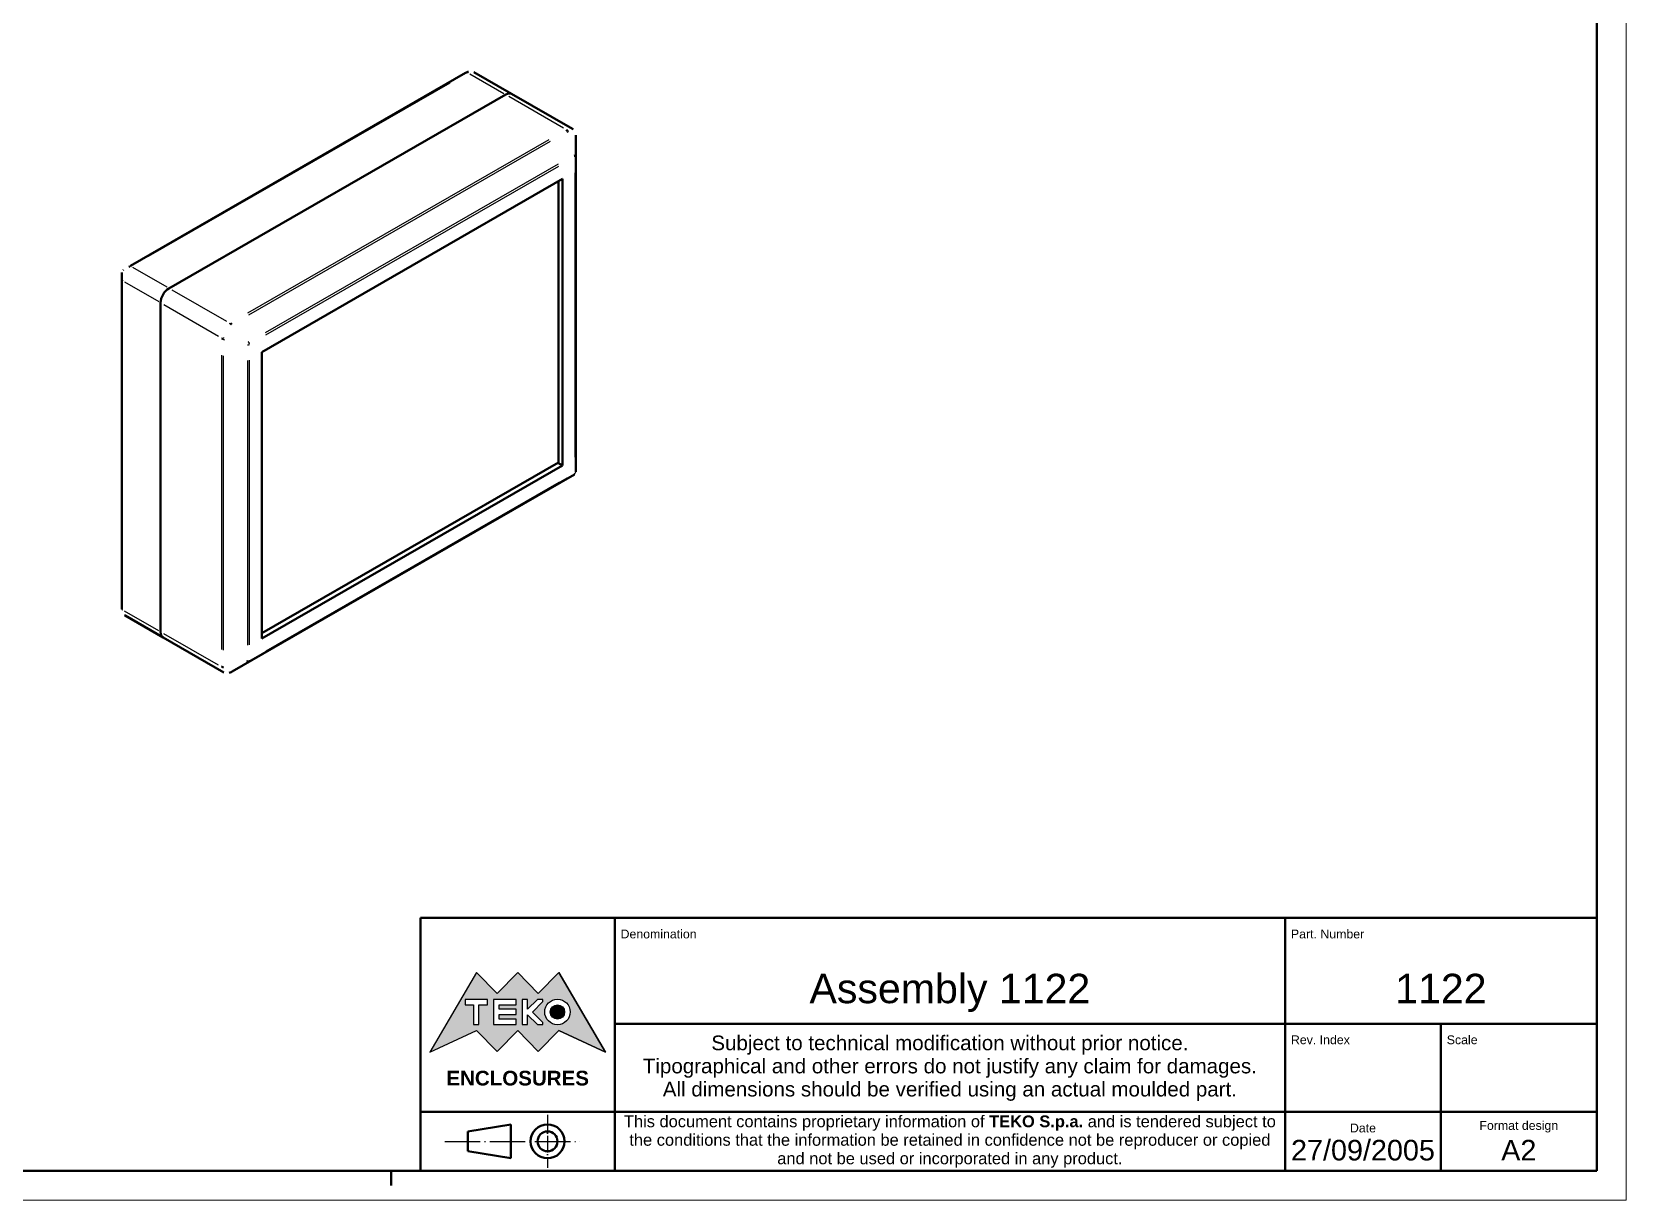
# Model space of a CAD drawing. Extents: x -59 to 594, y 0 to 420.
# Drawn here: x 322.9 to 594, y 0 to 198.7 of the extents above; entities that cross this region are included whole.
import ezdxf
from ezdxf.enums import TextEntityAlignment as Align

# ---------------------------------------------------------------- set-up
doc = ezdxf.new("R2010")
doc.units = 0
doc.linetypes.add('LONG_DASH_DOTTED', pattern=[0.3001, 0.2362, -0.0295, 0.0049, -0.0295])
doc.layers.get('0').update_dxf_attribs({"lineweight": 25})
for name, color, linetype, lineweight in [('Geometria schizzo(ISO)', 7, 'Continuous', 50), ('Linee di simmetria(ISO)', 250, 'LONG_DASH_DOTTED', 25), ('Simboli(ISO)', 7, 'Continuous', 25), ('Spigoli tangenti visibili(ISO)', 251, 'Continuous', 30), ('Spigoli visibili(ISO)', 7, 'Continuous', 50), ('Tratteggio', 3, 'Continuous', 9)]:
    doc.layers.add(name, color=color, linetype=linetype, lineweight=lineweight)
doc.styles.get("Standard").update_dxf_attribs({"font": 'ARIAL.TTF'})
doc.styles.add('Tabella-ISO', font='ARIAL.TTF')

# ---------------------------------------------------------------- blocks, each defined once
blk = doc.blocks.new('Cartigli Cartiglio particolare')
at = {"layer": 'Tratteggio'}
h = blk.add_hatch(color=7, dxfattribs=at)
edge = h.paths.add_edge_path(flags=0)
edge.add_arc((-181.38, 32.01), 2.17, 0, 360)
h.paths.add_polyline_path([(-191.3, 33.23), (-188.43, 33.23), (-188.43, 34.14), (-192.24, 34.14), (-192.24, 29.87), (-188.43, 29.87), (-188.43, 30.79), (-191.3, 30.79), (-191.3, 31.55), (-188.43, 31.55), (-188.43, 32.47), (-191.3, 32.47)], flags=0)
h.paths.add_polyline_path([(-183.85, 33.77), (-183.85, 34.14), (-184.77, 34.14), (-186.47, 32.5), (-186.47, 34.14), (-187.38, 34.14), (-187.38, 29.86), (-186.47, 29.86), (-186.47, 31.5), (-184.77, 29.86), (-183.85, 29.86), (-183.85, 30.23), (-185.63, 32)], flags=0)
h.paths.add_polyline_path([(-195.64, 29.87), (-194.73, 29.87), (-194.73, 33.23), (-193.28, 33.23), (-193.28, 34.14), (-197.09, 34.14), (-197.09, 33.23), (-195.64, 33.23)], flags=0)
h.paths.add_polyline_path([(-184.66, 25.28), (-181.16, 28.83), (-173.2, 25.14), (-181.16, 38.74), (-184.66, 35.17), (-188.15, 38.74), (-191.64, 35.17), (-195.14, 38.74), (-203.1, 25.14), (-195.14, 28.83), (-191.64, 25.28), (-188.15, 28.83)])
h = blk.add_hatch(color=7, dxfattribs=at)
edge = h.paths.add_edge_path()
edge.add_arc((-181.38, 32.01), 1.22, 0, 360)
for p, q in [((-195.14, 38.74), (-203.1, 25.14)), ((-191.64, 35.17), (-195.14, 38.74)), ((-188.15, 38.74), (-191.64, 35.17)), ((-184.66, 35.17), (-188.15, 38.74)), ((-181.16, 38.74), (-184.66, 35.17)), ((-173.2, 25.14), (-181.16, 38.74)), ((-193.28, 34.14), (-197.09, 34.14)), ((-197.09, 34.14), (-197.09, 33.23)), ((-197.09, 33.23), (-195.64, 33.23)), ((-195.64, 33.23), (-195.64, 29.87)), ((-194.73, 29.87), (-194.73, 33.23)), ((-194.73, 33.23), (-193.28, 33.23)), ((-193.28, 33.23), (-193.28, 34.14)), ((-188.43, 34.14), (-192.24, 34.14)), ((-192.24, 34.14), (-192.24, 29.87)), ((-191.3, 33.23), (-188.43, 33.23)), ((-191.3, 32.47), (-191.3, 33.23)), ((-188.43, 33.23), (-188.43, 34.14)), ((-186.47, 34.14), (-187.38, 34.14)), ((-187.38, 34.14), (-187.38, 29.86)), ((-184.77, 34.14), (-186.47, 32.5)), ((-186.47, 32.5), (-186.47, 34.14)), ((-185.63, 32), (-183.85, 33.77)), ((-183.85, 34.14), (-184.77, 34.14)), ((-183.85, 33.77), (-183.85, 34.14)), ((-195.64, 29.87), (-194.73, 29.87)), ((-192.24, 29.87), (-188.43, 29.87)), ((-188.43, 32.47), (-191.3, 32.47)), ((-191.3, 30.79), (-191.3, 31.55)), ((-191.3, 31.55), (-188.43, 31.55)), ((-188.43, 30.79), (-191.3, 30.79)), ((-188.43, 31.55), (-188.43, 32.47)), ((-188.43, 29.87), (-188.43, 30.79)), ((-187.38, 29.86), (-186.47, 29.86)), ((-186.47, 29.86), (-186.47, 31.5)), ((-186.47, 31.5), (-184.77, 29.86)), ((-183.85, 30.23), (-185.63, 32)), ((-184.77, 29.86), (-183.85, 29.86)), ((-183.85, 29.86), (-183.85, 30.23)), ((-203.1, 25.14), (-195.14, 28.83)), ((-195.14, 28.83), (-191.64, 25.28)), ((-191.64, 25.28), (-188.15, 28.83)), ((-188.15, 28.83), (-184.66, 25.28)), ((-184.66, 25.28), (-181.16, 28.83)), ((-181.16, 28.83), (-173.2, 25.14))]:
    blk.add_line(p, q)
at = {"color": 7}
for p, q in [((-195.14, 38.74), (-203.1, 25.14)), ((-191.64, 35.17), (-195.14, 38.74)), ((-188.15, 38.74), (-191.64, 35.17)), ((-188.15, 38.74), (-184.66, 35.17)), ((-184.66, 35.17), (-181.16, 38.74)), ((-181.16, 38.74), (-173.2, 25.14)), ((-193.28, 34.14), (-197.09, 34.14)), ((-197.09, 34.14), (-197.09, 33.23)), ((-197.09, 33.23), (-195.64, 33.23)), ((-195.64, 33.23), (-195.64, 29.87)), ((-194.73, 29.87), (-194.73, 33.23)), ((-194.73, 33.23), (-193.28, 33.23)), ((-193.28, 33.23), (-193.28, 34.14)), ((-188.43, 34.14), (-192.24, 34.14)), ((-192.24, 34.14), (-192.24, 29.87)), ((-191.3, 33.23), (-188.43, 33.23)), ((-191.3, 32.47), (-191.3, 33.23)), ((-188.43, 33.23), (-188.43, 34.14)), ((-186.47, 34.14), (-187.38, 34.14)), ((-187.38, 34.14), (-187.38, 29.86)), ((-184.77, 34.14), (-186.47, 32.5)), ((-186.47, 32.5), (-186.47, 34.14)), ((-185.63, 32), (-183.85, 33.77)), ((-183.85, 34.14), (-184.77, 34.14)), ((-183.85, 33.77), (-183.85, 34.14)), ((-195.64, 29.87), (-194.73, 29.87)), ((-192.24, 29.87), (-188.43, 29.87)), ((-188.43, 32.47), (-191.3, 32.47)), ((-191.3, 31.55), (-188.43, 31.55)), ((-191.3, 30.79), (-191.3, 31.55)), ((-188.43, 30.79), (-191.3, 30.79)), ((-188.43, 31.55), (-188.43, 32.47)), ((-188.43, 29.87), (-188.43, 30.79)), ((-187.38, 29.86), (-186.47, 29.86)), ((-186.47, 29.86), (-186.47, 31.5)), ((-186.47, 31.5), (-184.77, 29.86)), ((-183.85, 30.23), (-185.63, 32)), ((-184.77, 29.86), (-183.85, 29.86)), ((-183.85, 29.86), (-183.85, 30.23)), ((-203.1, 25.14), (-195.14, 28.83)), ((-195.14, 28.83), (-191.64, 25.28)), ((-191.64, 25.28), (-188.15, 28.83)), ((-184.66, 25.28), (-188.15, 28.83)), ((-181.16, 28.83), (-184.66, 25.28)), ((-173.2, 25.14), (-181.16, 28.83))]:
    blk.add_line(p, q, dxfattribs=at)
for centre, radius in [((-181.38, 32.01), 2.17), ((-181.38, 32.01, 10), 1.22)]:
    blk.add_circle(centre, radius)
for radius in [2.17, 1.22]:
    blk.add_circle((-181.38, 32.01), radius, dxfattribs=at)
at = {"layer": 'Geometria schizzo(ISO)'}
for p, q in [((-204.65, 48), (-204.65, 5)), ((-4.65, 48), (-204.65, 48)), ((-171.65, 48), (-171.65, 30)), ((-57.65, 48), (-57.65, 5)), ((-4.65, 48), (-4.65, 5)), ((-171.65, 30), (-171.65, 5)), ((-4.65, 30), (-171.65, 30)), ((-31.15, 5), (-31.15, 30)), ((-204.65, 15), (-4.65, 15)), ((-196.65, 11.69), (-189.33, 12.88)), ((-196.65, 11.69), (-196.65, 8.31)), ((-189.33, 12.88), (-189.33, 7.12)), ((-196.65, 8.31), (-189.33, 7.12)), ((-204.65, 5), (-4.65, 5))]:
    blk.add_line(p, q, dxfattribs=at)
at = {"layer": 'Geometria schizzo(ISO)', "color": 4, "lineweight": 18}
blk.add_line((-0.15, 0), (0.35, 0), dxfattribs=at)
at = {"layer": 'Geometria schizzo(ISO)', "color": 131, "lineweight": 18}
blk.add_line((0.35, 0), (0.35, 0.5), dxfattribs=at)
at = {"layer": 'Geometria schizzo(ISO)'}
for radius in [2.88, 1.69]:
    blk.add_circle((-183.07, 10), radius, dxfattribs=at)
at = {"layer": 'Linee di simmetria(ISO)', "ltscale": 11.806988}
blk.add_line((-183.07, 14.5), (-183.07, 5.5), dxfattribs=at)
at = {"layer": 'Linee di simmetria(ISO)', "ltscale": 25.547039}
blk.add_line((-200.56, 10), (-177.56, 10), dxfattribs=at)
at = {"layer": 'Simboli(ISO)', "color": 1, "char_height": 1.5}
for s, insert, attachment_point in [('\\fArial|b0|i0;\\H1.5000;Denomination', (-170.65, 44.5), 7), ('\\fArial|b0|i0;\\H1.5000;Part. Number', (-56.65, 44.5), 7), ('\\fArial|b0|i0;\\H1.5000;Scale', (-30.15, 26.5), 7), ('\\fArial|b0|i0;\\H1.5000;Date', (-44.4, 11.5), 8), ('\\fArial|b0|i0;\\H1.5000;Format design', (-17.9, 11.5), 8)]:
    blk.add_mtext(s, dxfattribs=dict(at, insert=insert, attachment_point=attachment_point))
at = {"layer": 'Simboli(ISO)', "color": 7, "attachment_point": 2, "line_spacing_factor": 0.944221, "style": 'Tabella-ISO'}
for s, insert, char_height, width in [('Subject to technical modification without prior notice.\\PTipographical and other errors do not justify any claim for damages. \\PAll dimensions should be verified using an actual moulded part.', (-114.65, 28), 2.5, 110.6616), ('\\fArial|b0|i0;\\H2.0000;This document contains proprietary information of \\fArial|b1|i0;\\H2.0000;TEKO S.p.a.\\fArial|b0|i0;\\H2.0000; and is tendered subject to the conditions that the information be retained in confidence not be reproducer or copied and not be used or incorporated in any product.', (-114.65, 14.4), 2, 113.1843)]:
    blk.add_mtext(s, dxfattribs=dict(at, insert=insert, char_height=char_height, width=width))
at = {"layer": 'Simboli(ISO)', "color": 1, "insert": (-56.65, 26.5), "char_height": 1.5, "attachment_point": 7, "style": 'Tabella-ISO'}
blk.add_mtext('\\fArial|b0|i0;\\H1.5000;Rev. Index', dxfattribs=at)
at = {"layer": 'Simboli(ISO)', "color": 7, "insert": (-188.15, 22), "char_height": 2.5, "width": 25.7551, "attachment_point": 2, "style": 'Tabella-ISO'}
blk.add_mtext('\\fArial|b1|i0;\\H2.5000;ENCLOSURES', dxfattribs=at)
at = {"layer": 'Simboli(ISO)', "color": 7, "style": 'Tabella-ISO'}
for tag, height, p in [('DESCRIZIONE', 5, (-114.65, 36)), ('NUMERO_PARTE', 5, (-31.15, 36)), ('NUMERO_REVISIONE', 5, (-44.4, 20.5)), ('SCALA_GENERALE_VISTE', 5, (-17.9, 20.5)), ('DATA_CREAZIONE', 3.5, (-44.4, 8.5)), ('Dimensioni_foglio', 3.5, (-17.9, 8.5))]:
    blk.add_attdef(tag, text='', height=height, dxfattribs=at).set_placement(p, align=Align.MIDDLE_CENTER)
blk = doc.blocks.new('Bordi A2')
at = {"layer": 'Geometria schizzo(ISO)', "color": 4, "lineweight": 18}
for p, q in [((594, 420), (594, 0)), ((594, 0), (0, 0))]:
    blk.add_line(p, q, dxfattribs=at)
at = {"layer": 'Geometria schizzo(ISO)'}
for p, q in [((589, 415), (589, 5)), ((589, 5), (5, 5)), ((384, 5), (384, 2.5))]:
    blk.add_line(p, q, dxfattribs=at)

msp = doc.modelspace()

# ---------------------------------------------------------------- linework, layer by layer
at = {"layer": 'Spigoli tangenti visibili(ISO)'}
for p, q in [((342.738, 160.548), (394.006, 190.072)), ((397.341, 191.611), (403.152, 188.264)), ((403.992, 187.781), (413.304, 182.418)), ((410.825, 180.386), (359.557, 150.863)), ((359.807, 150.599), (411.075, 180.123)), ((412.372, 176.206), (362.552, 147.517)), ((362.655, 147.168), (412.475, 175.858)), ((415.243, 174.762), (415.243, 126.358)), ((345.877, 155.282), (340.065, 158.628)), ((338.651, 156.179), (344.462, 152.832)), ((356.028, 149.436), (346.717, 154.798)), ((338.32, 103.329), (338.32, 153.407)), ((345.303, 152.348), (354.614, 146.986)), ((355.139, 143.722), (355.139, 93.644)), ((355.493, 93.559), (355.493, 143.637)), ((359.533, 142.8), (359.533, 94.397)), ((359.887, 94.481), (359.887, 142.885)), ((412.475, 122.075), (362.655, 93.385)), ((344.462, 96.83), (338.651, 100.177)), ((354.614, 90.984), (345.303, 96.346))]:
    msp.add_line(p, q, dxfattribs=at)
at = {"layer": 'Spigoli tangenti visibili(ISO)', "flags": 128}
for points in [[(396.855, 191.712), (396.861, 191.716)], [(397.018, 191.797), (397.067, 191.821)], [(413.821, 182.121), (413.816, 182.116)], [(413.924, 181.763), (413.932, 181.767)], [(413.924, 181.763), (413.952, 181.602)], [(414.105, 181.854), (414.182, 181.892)], [(414.803, 182.228), (414.77, 182.246)], [(415.38, 181.114), (415.381, 181.105)], [(415.243, 177.452), (415.243, 177.452)], [(415.39, 177.655), (415.389, 177.664)], [(339.742, 158.814), (339.748, 158.818)], [(338.32, 156.189), (338.32, 156.197)], [(338.328, 156.365), (338.337, 156.469)], [(356.546, 149.138), (356.448, 149.085)], [(356.709, 149.223), (356.703, 149.219)], [(355.132, 146.688), (355.132, 146.68)], [(355.493, 146.42), (355.494, 146.428)], [(355.493, 146.42), (355.647, 146.364)], [(355.504, 146.633), (355.51, 146.73)], [(356.78, 148.843), (356.788, 148.847)], [(359.784, 145.923), (359.652, 146.009)], [(359.784, 145.923), (359.776, 145.902)], [(359.887, 145.574), (359.887, 145.574)], [(415.243, 123.669), (415.243, 123.669)], [(338.328, 100.363), (338.327, 100.371)], [(338.761, 99.434), (338.729, 99.454)], [(355.132, 90.686), (355.129, 90.635)], [(355.139, 90.862), (355.139, 90.854)], [(355.504, 90.574), (355.504, 90.582)], [(356.78, 89.834), (356.699, 89.799)], [(356.959, 89.926), (356.951, 89.922)], [(359.533, 91.707), (359.393, 91.636)], [(359.533, 91.707), (359.547, 91.691)], [(359.887, 91.791), (359.887, 91.791)]]:
    msp.add_lwpolyline(points, dxfattribs=at)
at = {"layer": 'Spigoli tangenti visibili(ISO)'}
for centre, major_axis, ratio, start_param, end_param in [((396.855, 191.303), (-0.25, 0.433), 0.5780931, 5.5388941, 6.2440121), ((397.018, 191.388), (-0.215, 0.452), 0.5205322, 5.579995, 6.2461753), ((413.674, 181.618), (-0.25, 0.433), 0.5780931, 4.7535926, 5.4604509), ((413.821, 181.712), (-0.286, 0.41), 0.6304201, 4.6625319, 5.4060579), ((414.882, 181.096), (0.498, 0.039), 0.5183109, 6.2035317, 6.278993), ((414.889, 177.655), (0.25, -0.433), 0.5780931, 0.8266018, 1.5334601), ((414.89, 177.655), (0.5, 0), 0.5758617, 5.5370571, 6.2439154), ((339.742, 158.405), (-0.286, 0.41), 0.6304201, 5.4886719, 6.2321979), ((339.89, 158.499), (-0.25, 0.433), 0.5780931, 5.5389908, 6.2458491), ((338.674, 156.393), (-0.5, 0), 0.5758617, 0.0392699, 0.7461283), ((338.681, 156.568), (-0.498, 0.043), 0.6281988, 0.0527083, 0.7962343), ((356.546, 148.729), (0.215, -0.452), 0.5205322, 1.6165593, 2.3600853), ((356.709, 148.814), (0.25, -0.433), 0.5780931, 1.6119999, 2.3188583), ((355.485, 146.892), (0.498, 0.039), 0.5183109, 3.9251938, 4.6687198), ((355.493, 146.707), (0.5, 0), 0.5758617, 3.9662607, 4.6731191), ((359.533, 145.777), (0.5, 0), 0.5758617, 4.7516589, 5.4585172), ((359.534, 145.778), (0.25, -0.433), 0.5780931, 0.8266018, 1.5334601), ((414.889, 123.872), (0.25, -0.433), 0.5780931, 0.0412036, 0.748062), ((414.89, 123.873), (0.5, 0), 0.5758617, 5.5370571, 6.2439154), ((338.674, 100.751), (-0.5, 0), 0.5758617, 0.0392699, 0.7461283), ((338.681, 100.566), (-0.498, -0.039), 0.5183109, 0.0371147, 0.7051794), ((355.485, 90.89), (0.498, -0.043), 0.6281988, 4.020441, 4.763967), ((355.493, 91.065), (0.5, 0), 0.5758617, 3.9662607, 4.6731191), ((356.546, 90.274), (0.215, -0.452), 0.5205322, 0.004297, 0.0816427), ((359.533, 91.995), (0.5, 0), 0.5758617, 4.7516589, 5.4585172), ((359.534, 91.995), (0.25, -0.433), 0.5780931, 0.0412036, 0.748062)]:
    msp.add_ellipse(centre, major_axis=major_axis, ratio=ratio, start_param=start_param, end_param=end_param, dxfattribs=at)
at = {"layer": 'Spigoli visibili(ISO)'}
for p, q in [((339.64, 158.933), (396.605, 191.736)), ((396.605, 191.736), (396.803, 191.84)), ((398.032, 191.886), (404.473, 188.177)), ((346.199, 155.096), (403.475, 188.079)), ((403.475, 188.079), (346.199, 155.096)), ((414.803, 182.228), (404.473, 188.177)), ((415.381, 181.135), (415.39, 180.912)), ((415.39, 177.655), (415.39, 180.912)), ((415.39, 123.873), (415.39, 177.655)), ((362.003, 144.264), (413.127, 173.705)), ((413.127, 173.705), (413.127, 124.979)), ((412.455, 173.318), (412.455, 125.489)), ((338.174, 157.79), (338.174, 156.393)), ((338.174, 156.393), (338.174, 100.751)), ((344.785, 96.644), (344.785, 152.646)), ((344.785, 152.646), (344.785, 96.644)), ((362.003, 95.539), (362.003, 144.264)), ((412.455, 125.489), (362.003, 96.435)), ((413.127, 124.979), (362.003, 95.539)), ((413.127, 124.979), (412.348, 125.427)), ((413.924, 122.73), (356.959, 89.926)), ((356.959, 89.926), (413.923, 122.73)), ((359.784, 91.562), (415.139, 123.439)), ((338.183, 100.527), (338.174, 100.751)), ((338.76, 99.435), (345.201, 95.725)), ((355.531, 89.777), (345.201, 95.725)), ((356.959, 89.926), (356.76, 89.823))]:
    msp.add_line(p, q, dxfattribs=at)
at = {"layer": 'Spigoli visibili(ISO)', "flags": 128}
for points in [[(396.803, 191.84), (397.114, 191.961)], [(414.803, 182.228), (414.933, 182.139)], [(338.174, 157.79), (338.174, 157.813)], [(338.393, 158.204), (338.476, 158.254)], [(339.459, 158.817), (339.382, 158.762)], [(339.64, 158.932), (339.632, 158.928)], [(338.183, 156.608), (338.182, 156.599)], [(413.945, 122.743), (413.944, 122.742)], [(415.171, 123.459), (415.087, 123.408)], [(415.139, 123.439), (415.131, 123.434)], [(415.139, 123.439), (415.161, 123.452)], [(338.76, 99.435), (338.63, 99.524)], [(356.76, 89.823), (356.449, 89.701)], [(356.959, 89.926), (357.084, 89.999)]]:
    msp.add_lwpolyline(points, dxfattribs=at)
at = {"layer": 'Spigoli visibili(ISO)'}
for centre, major_axis, start_param, end_param in [((403.475, 186.443), (0.998, 1.733), 0, 0.7834645), ((403.475, 186.443), (0.998, 1.733), 0, 0.7834645), ((346.199, 153.461), (0.998, 1.733), 0.7834645, 2.3542608), ((346.199, 153.461), (-0.998, -1.733), 3.9250571, 5.4958534), ((346.199, 97.459), (-0.998, -1.733), 5.4958534, 6.2831853), ((346.199, 97.459), (-0.998, -1.733), 5.4958534, 6.2831853)]:
    msp.add_ellipse(centre, major_axis=major_axis, ratio=0.5780931, start_param=start_param, end_param=end_param, dxfattribs=at)

# ---------------------------------------------------------------- block references
msp.add_blockref('Bordi A2', (0, 0))
msp.add_blockref('Cartigli Cartiglio particolare', (593.65, 0)).add_auto_attribs({'Dimensioni_foglio': 'A2', 'DATA_CREAZIONE': '27/09/2005', 'NUMERO_PARTE': '1122', 'DESCRIZIONE': 'Assembly 1122'})

doc.saveas('drawing.dxf')
